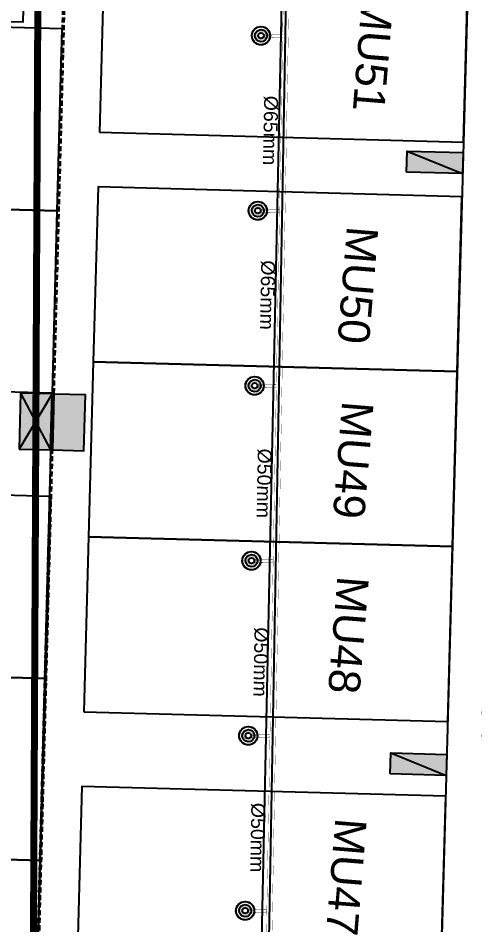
# Model space of a CAD drawing. Header units: inches. Extents: x 257070 to 799932, y -17980 to 269260.
# Drawn here: x 362840 to 369365, y 47336 to 60287 of the extents above; entities that cross this region are included whole.
import ezdxf

# ---------------------------------------------------------------- set-up
doc = ezdxf.new("R2010")
doc.units = ezdxf.units.IN
doc.header["$MEASUREMENT"] = 0
doc.header["$PDMODE"] = 99
doc.header["$PDSIZE"] = 100
doc.linetypes.add('column-Basement$0$ACAD_ISO10W100', pattern=[18, 12, -3, 0, -3])
for name, color, linetype in [('0-AES-F-SPRINKLER', 10, 'Continuous'), ('0-aes-ff Nozzel', 30, 'Continuous'), ('0-aes-water curtan pipe', 200, 'Continuous'), ("0_AES_DUCT MARKING'", 53, 'Continuous'), ('2 wheeler barrier', 170, 'Continuous'), ('column-Basement$0$basecol', 4, 'Continuous'), ('column-Basement$0$col', 1, 'Continuous'), ('column-Basement$0$col hatch', 254, 'Continuous'), ('column-Basement$0$DSP_COLUMN GRIDS', 27, 'column-Basement$0$ACAD_ISO10W100'), ('column-Basement$0$DSP_R.C.C.', 1, 'Continuous'), ('column-Basement$0$DSP_R.C.C. HATCH', 8, 'Continuous'), ('DSP_MISCELANEOUS', 252, 'Continuous'), ('MLCP basement 1 r.c.c$0$DSP_R.C.C.', 1, 'Continuous'), ('MLCP basement 1 r.c.c$0$DSP_R.C.C. HATCH', 8, 'Continuous'), ('RETAIL', 40, 'Continuous')]:
    doc.layers.add(name, color=color, linetype=linetype)
for name, color, linetype, lineweight in [('0-AES-F-SPRINKLER PIPE', 10, 'Continuous', 15), ('0-aes-FF-Sprinkler Header', 5, 'Continuous', 0), ('07--DIM-2', 2, 'Continuous', 25), ('M--TILING-2', 252, 'Continuous', 18)]:
    doc.layers.add(name, color=color, linetype=linetype, lineweight=lineweight)
doc.layers.add('CORE - I', color=7, linetype='Continuous', true_color=0xffa824)
doc.styles.get("Standard").update_dxf_attribs({"font": 'arial.ttf'})
doc.styles.add('TEXT style 75', font='ARIALN.TTF')
doc.dimstyles.new('75', dxfattribs={"dimscale": 1.5, "dimtxt": 200, "dimasz": 113, "dimexe": 113, "dimexo": 0, "dimgap": 25, "dimtad": 0, "dimdec": 0, "dimrnd": 5, "dimzin": 0, "dimdsep": 46, "dimtxsty": 'TEXT style 75', "dimblk": 'ARCHTICK', "dimcen": 0.09, "dimdle": 113, "dimclrd": 8, "dimclre": 8, "dimclrt": 256, "dimadec": 0, "dimazin": 0, "dimtfac": 1, "dimtdec": 0, "dimtofl": 0, "dimtmove": 1, "dimatfit": 3, "dimldrblk": 'OPEN90', "dimfxl": 0, "dimtolj": 1, "dimtzin": 0, "dimarcsym": 0})

# ---------------------------------------------------------------- blocks, each defined once
blk = doc.blocks.new('axa parking')
at = {"layer": 'RETAIL', "color": 8}
blk.add_lwpolyline([(-98837, 1157627), (-96237, 1157627), (-96237, 1162827), (-98837, 1162827)], close=True, dxfattribs=at)
blk = doc.blocks.new('_ArchTick')
at = {"color": 0, "linetype": 'ByBlock', "const_width": 0.15}
blk.add_lwpolyline([(-0.5, -0.5), (0.5, 0.5)], dxfattribs=at)
blk = doc.blocks.new('*D346')
at = {"layer": '07--DIM-2', "color": 251, "lineweight": -2, "ltscale": 1000, "transparency": 16777216}
for p, q in [((370317, 72855), (369738, 51479)), ((369587, 72762), (370427, 72739)), ((369115, 28495), (369694, 49871)), ((368391, 28627), (369231, 28604))]:
    blk.add_line(p, q, dxfattribs=at)
at = {"layer": 'DEFPOINTS', "color": 0, "ltscale": 1000, "transparency": 16777216}
for p in [(369587, 72762, 0), (370314, 72742), (368391, 28627, 0)]:
    blk.add_point(p, dxfattribs=at)
at = {"layer": '07--DIM-2', "color": 251, "lineweight": -2, "ltscale": 1000, "transparency": 16777216, "xscale": 350, "yscale": 350, "zscale": 350}
for p, rotation in [((370314, 72742), 88.44718848821235), ((369118, 28608), 268.4471884882123)]:
    blk.add_blockref('_ArchTick', p, dxfattribs=dict(at, rotation=rotation))
at = {"layer": '07--DIM-2', "ltscale": 1000, "transparency": 16777216, "insert": (369716, 50675), "char_height": 500, "attachment_point": 5, "rotation": 270, "style": 'TEXT style 75'}
blk.add_mtext('\\A1;44150', dxfattribs=at)
blk = doc.blocks.new('_Open90')
at = {"color": 0, "linetype": 'ByBlock', "lineweight": -2}
for p, q in [((-0.5, 0.5), (0, 0)), ((0, 0), (-1, 0)), ((0, 0), (-0.5, -0.5))]:
    blk.add_line(p, q, dxfattribs=at)
blk = doc.blocks.new('column-Basement$0$A$C0E007B82')
at = {"layer": 'column-Basement$0$col hatch', "ltscale": 2}
blk.add_hatch(color=256, dxfattribs=at).paths.add_polyline_path([(424, -814), (-26, -800), (0, 0), (450, -14)])
at = {"layer": 'column-Basement$0$col'}
for p, q in [((0, 0), (424, -814)), ((450, -14), (-26, -800))]:
    blk.add_line(p, q, dxfattribs=at)
at = {"layer": 'column-Basement$0$col', "const_width": 0.5}
blk.add_lwpolyline([(424, -814), (-26, -800), (0, 0), (450, -14)], close=True, dxfattribs=at)
blk = doc.blocks.new('*U747')
at = {"layer": '0-AES-F-SPRINKLER PIPE', "color": 200, "lineweight": 30, "const_width": 2.67}
for points in [[(-1770300, 176849), (-1770300, 127760)], [(-1770220, 176849), (-1770220, 127760)]]:
    blk.add_lwpolyline(points, dxfattribs=at)
at = {"layer": '0-AES-F-SPRINKLER PIPE', "color": 252, "lineweight": 30, "const_width": 2.67}
blk.add_lwpolyline([(-1770260, 176849), (-1770260, 127760)], dxfattribs=at)
blk = doc.blocks.new('*U701')
at = {"layer": '0-aes-FF-Sprinkler Header', "color": 1, "const_width": 5}
for points in [[(12087231, -3664419), (12087541, -3664419)], [(12087231, -3664469), (12087541, -3664469)]]:
    blk.add_lwpolyline(points, dxfattribs=at)
at = {"layer": '0-aes-FF-Sprinkler Header', "color": 8, "const_width": 2}
blk.add_lwpolyline([(12087231, -3664444), (12087541, -3664444)], dxfattribs=at)
blk = doc.blocks.new('Nozzel')
at = {"transparency": 33554585}
h = blk.add_hatch(color=30, dxfattribs=at)
h.dxf.hatch_style = 1
edge = h.paths.add_edge_path()
edge.add_ellipse((-1664094, 224269), major_axis=(0.9, 87), ratio=1, start_angle=0, end_angle=360)
edge = h.paths.add_edge_path(flags=16)
edge.add_arc((-1664094, 224269), 40, 0, 360)
blk.add_circle((-1664094, 224269), 40)
at = {"layer": '0-AES-F-SPRINKLER', "color": 13}
blk.add_circle((-1664094, 224269), 131, dxfattribs=at)
for major_axis, start_param, end_param in [((1, 130), 1.575618, 7.858803), ((0.9, 87), 1.580914353715009, 7.864099660894595)]:
    blk.add_ellipse((-1664094, 224269), major_axis=major_axis, ratio=1, start_param=start_param, end_param=end_param, dxfattribs=at)
at = {"layer": '0-AES-F-SPRINKLER PIPE', "lineweight": 30, "rotation": 180}
blk.add_blockref('*U701', (10423137, -3440175), dxfattribs=at)

msp = doc.modelspace()

# ---------------------------------------------------------------- hatches: boundary and pattern name
at = {"layer": 'column-Basement$0$DSP_R.C.C. HATCH', "ltscale": 6}
h = msp.add_hatch(color=8, dxfattribs=at)
h.dxf.hatch_style = 1
h.paths.add_polyline_path([(363801, 54906.2), (363351.1, 54918.4), (363329.4, 54118.7), (363779.3, 54106.5)])
at = {"layer": 'MLCP basement 1 r.c.c$0$DSP_R.C.C. HATCH', "ltscale": 3.5}
h = msp.add_hatch(color=8, dxfattribs=at)
h.dxf.hatch_style = 1
h.paths.add_polyline_path([(368388.9, 58089.1), (368397, 58389), (369196.7, 58367.3), (369188.6, 58067.4)])
at = {"layer": 'MLCP basement 1 r.c.c$0$DSP_R.C.C. HATCH', "ltscale": 6}
h = msp.add_hatch(color=8, dxfattribs=at)
h.dxf.hatch_style = 1
h.paths.add_polyline_path([(362854.6, 54131.5), (363304.4, 54119.3), (363326.1, 54919), (362876.3, 54931.2)])
h = msp.add_hatch(color=8, dxfattribs=at)
h.dxf.hatch_style = 1
h.paths.add_polyline_path([(363329.4, 54118.7), (363779.3, 54106.5), (363800.9, 54906.2), (363351.1, 54918.4)])
at = {"layer": 'MLCP basement 1 r.c.c$0$DSP_R.C.C. HATCH', "ltscale": 3.5}
h = msp.add_hatch(color=8, dxfattribs=at)
h.dxf.hatch_style = 1
h.paths.add_polyline_path([(368155.8, 49492.3), (368164, 49792.2), (368963.7, 49770.5), (368955.5, 49470.6)])

# ---------------------------------------------------------------- linework, layer by layer
at = {"layer": '0-AES-F-SPRINKLER', "color": 7, "const_width": 100, "elevation": 0}
msp.add_lwpolyline([(332024.7, 62667.8), (332024.7, 62667.8), (336792.7, 47939.3), (340789.2, 37039.3), (340789.2, 37039.3), (338666.9, 32692.4), (333044, 30733.9), (333044, 30733.9), (334157.5, 28784), (337209.3, 23245.1), (343530, 11881.2), (342936.4, 958.3), (361876.6, 525.3), (362280.3, 30665.5), (363047.2, 44628.4), (363210.3, 79337.2), (356607.5, 78193.9), (356438.2, 71883.8), (334567.8, 63896.3)], close=True, dxfattribs=at)
at = {"layer": "0_AES_DUCT MARKING'", "color": 8, "ltscale": 1000, "elevation": 0}
for points in [[(365328.4, 544.3), (366999.2, 78784.4), (362913.5, 78945.2), (362482.2, 82722.3), (361830.1, 89430.6), (361794.8, 93215.4), (361990.6, 97629.9), (362345.4, 101270)], [(366999.2, 78784.4), (423953.3, 77240.5), (422290.4, 15897), (398479.5, 16542.5), (398784.2, 27783.3), (366090.8, 28669.6), (366999.2, 78784.4)]]:
    msp.add_lwpolyline(points, dxfattribs=at)
at = {"layer": '2 wheeler barrier', "color": 8, "ltscale": 1000, "elevation": 0}
msp.add_lwpolyline([(362626.2, 28178.2), (363459.1, 59824.8)], dxfattribs=at)
at = {"layer": 'column-Basement$0$DSP_COLUMN GRIDS', "color": 8, "ltscale": 6}
for p, q in [((363987.5, 79316.2, 0), (361851.6, 526, 0)), ((364012.5, 79315.5, 0), (361876.6, 525.3, 0))]:
    msp.add_line(p, q, dxfattribs=at)
at = {"layer": 'column-Basement$0$DSP_R.C.C.', "color": 8, "ltscale": 6, "elevation": 0}
msp.add_lwpolyline([(363329.4, 54118.7), (363779.3, 54106.5), (363801, 54906.2), (363351.1, 54918.4), (363329.4, 54118.7)], dxfattribs=at)
at = {"layer": 'CORE - I', "color": 8, "ltscale": 25, "elevation": 0}
for points in [[(364002.7, 58658.2), (369200.8, 58517.3), (369268.6, 61016.4), (364070.5, 61157.3)], [(363913.8, 55378.6), (369111.9, 55237.7), (369179.7, 57736.7), (363981.6, 57877.7)], [(363846.1, 52879.5), (369044.2, 52738.6), (369111.9, 55237.7), (363913.8, 55378.6)], [(363778.3, 50380.4), (368976.4, 50239.5), (369044.2, 52738.6), (363846.1, 52879.5)], [(363681.7, 46814.4), (368879.8, 46673.5), (368947.5, 49172.6), (363749.4, 49313.5)]]:
    msp.add_lwpolyline(points, close=True, dxfattribs=at)
at = {"layer": 'DSP_MISCELANEOUS', "color": 8}
msp.add_line((369586.9, 72762, 0), (368390, 28607.3, 0), dxfattribs=at)
at = {"layer": 'MLCP basement 1 r.c.c$0$DSP_R.C.C.', "color": 8, "ltscale": 6}
for p, q in [((368397, 58389, 0), (369188.6, 58067.4, 0)), ((368164, 49792.2, 0), (368955.5, 49470.6, 0))]:
    msp.add_line(p, q, dxfattribs=at)
at = {"layer": 'MLCP basement 1 r.c.c$0$DSP_R.C.C.', "color": 8, "ltscale": 3.5, "elevation": 0}
for points in [[(368388.9, 58089.1), (368397, 58389), (369196.7, 58367.3), (369188.6, 58067.4)], [(368155.8, 49492.3), (368164, 49792.2), (368963.7, 49770.5), (368955.5, 49470.6)]]:
    msp.add_lwpolyline(points, close=True, dxfattribs=at)
at = {"layer": 'MLCP basement 1 r.c.c$0$DSP_R.C.C.', "color": 8, "ltscale": 450, "elevation": 0}
for points in [[(362854.6, 54131.5), (363304.4, 54119.3), (363326.1, 54919), (362876.3, 54931.2), (362854.6, 54131.5)], [(363329.4, 54118.7), (363779.3, 54106.5), (363800.9, 54906.2), (363351.1, 54918.4), (363329.4, 54118.7)]]:
    msp.add_lwpolyline(points, dxfattribs=at)

# ---------------------------------------------------------------- block references
at = {"layer": '0-aes-ff Nozzel', "extrusion": (-1.30042e-09, 2.35704e-11, 1), "rotation": 178.9616143699409}
for p in [(-1293447, 314425.3, 0.1), (-1293492.3, 311925.7, 0.1), (-1293537.6, 309426.1, 0.1), (-1293582.9, 306926.5, 0.1), (-1293628.2, 304426.9, 0.1), (-1293673.5, 301927.3, 0.1)]:
    msp.add_blockref('Nozzel', p, dxfattribs=at)
at = {"layer": '0-aes-water curtan pipe', "color": 51, "extrusion": (-7.48235e-09, 1.35619e-10, 1), "xscale": -1, "rotation": 178.9616143683405}
msp.add_blockref('*U747', (2139283.2, 174410.7, 0), dxfattribs=at)
at = {"layer": 'column-Basement$0$basecol', "color": 8, "rotation": 0.2778369201105639}
msp.add_blockref('column-Basement$0$A$C0E007B82', (362876.3, 54931.3, 0), dxfattribs=at)
at = {"layer": 'M--TILING-2', "color": 8}
for p, rotation in [((295837, 1225322.4, 0), 178.436720998334), ((-801556.8, -8076.5, 0), 268.4924457286644), ((-801625.2, -10675.6, 0), 268.4924457286644), ((-801821.9, -12954.1, 0), 268.4038442968013), ((-801894.4, -15553, 0), 268.4038442968013), ((-801966.8, -18152, 0), 268.4038442968013)]:
    msp.add_blockref('axa parking', p, dxfattribs=dict(at, rotation=rotation))

# ---------------------------------------------------------------- texts
at = {"layer": '0-aes-water curtan pipe', "extrusion": (2.36917e-09, 3.84917e-10, 1), "char_height": 200, "width": 685.774, "attachment_point": 2, "text_direction": (-0.017665, -0.999844, 0)}
for s, insert in [('%%C65mm', (366546.9, 58680.7, 0)), ('%%C65mm', (366504.3, 56329.6, 0)), ('%%C50mm', (366455.6, 53641.2, 0)), ('%%C50mm', (366409.3, 51087.9, 0)), ('%%C50mm', (366363.9, 48580.9, 0))]:
    msp.add_mtext(s, dxfattribs=dict(at, insert=insert))
at = {"layer": 'CORE - I', "color": 8}
for s, p in [('MU51', (367756.6, 60641.6, 0)), ('MU50', (367538.2, 57326.5, 0)), ('MU49', (367470.5, 54827.4, 0)), ('MU48', (367402.7, 52328.3, 0)), ('MU47', (367372.5, 48872.1, 0))]:
    msp.add_text(s, height=450, rotation=265.35069, dxfattribs=at).set_placement(p)

# ---------------------------------------------------------------- dimensions: what is measured, and where the dimension line sits
at = {"layer": '07--DIM-2', "color": 8, "ltscale": 1000}
dim = msp.add_aligned_dim(p1=(368390.5, 28627.3, 0), p2=(369586.9, 72762, 0), distance=-727.5, dimstyle='75', override={"dimscale": 1, "dimtxt": 500, "dimasz": 350, "dimclrd": 251, "dimclre": 251}, dxfattribs=at)
dim.commit()
dim.dimension.update_dxf_attribs({"geometry": '*D346', "text_midpoint": (369716, 50674.9), "text_rotation": 270})

doc.saveas('drawing.dxf')
